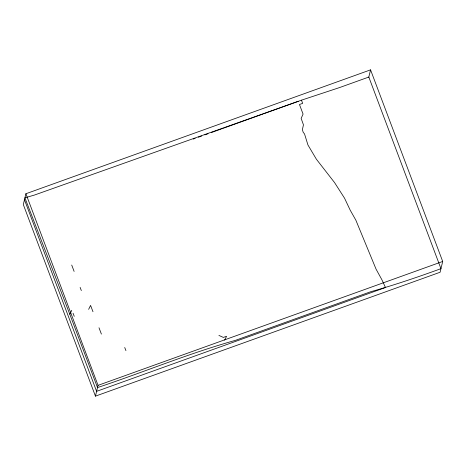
<?xml version="1.0" encoding="UTF-8"?>
<svg xmlns="http://www.w3.org/2000/svg" width="466" height="466" viewBox="0 0 466 466"><rect width="100%" height="100%" fill="white"/><g stroke="black" fill="none" stroke-linecap="round" stroke-linejoin="round"><path stroke-width="0.7" d="M25.91 193.74L23.3 204.533L95.443 396.147L440.09 272.26L442.7 261.467L370.557 69.853L25.91 193.74L98.052 385.353L95.443 396.147M368.763 77.274L370.557 69.853M269.907 111.508L301.455 100.173L339.819 87.474L368.816 77.053L440.958 268.666C417.804 277.124 394.411 285.029 370.697 291.728L235.388 340.366C188.596 353.426 143.61 372.258 97.516 387.566L69.818 314.3L71.758 310.321M88.639 309.366L90.573 305.405L92.99 311.731M224.653 340.157L226.563 336.289L223.342 337.407L218.898 335.415M193.25 139.066L195.19 138.367M198.376 137.22L201.609 136.06M204.842 134.895L208.075 133.736M211.261 132.589L214.494 131.429M215.141 131.196L217.08 130.497M217.727 130.264L220.954 129.105M221.595 128.872L223.511 128.185M224.146 127.958L227.379 126.799M228.025 126.566L262.801 114.065M263.447 113.832L269.261 111.741M98.052 385.353L442.7 261.467M298.263 101.314L34.402 195.068L24.919 197.834L69.818 314.3M124.725 347.514L125.942 350.636M73.034 313.21L74.251 316.332M101.407 334.099L98.99 327.755M74.123 271.416L71.712 265.049M80.129 287.4L81.334 290.58M301.455 100.173L302.655 103.365L299.463 104.512L303.075 114.088L301.141 118.411L303.448 124.836L302.393 129.635L303.156 132.187L304.554 134.01L307.944 144.973L316.402 159.244L334.536 182.55L344.555 198.207L350.216 210.195L355.849 220.156L376.062 269.144L381.881 279.74L385.493 287.505L96.602 391.347L24.459 199.733"/></g></svg>
